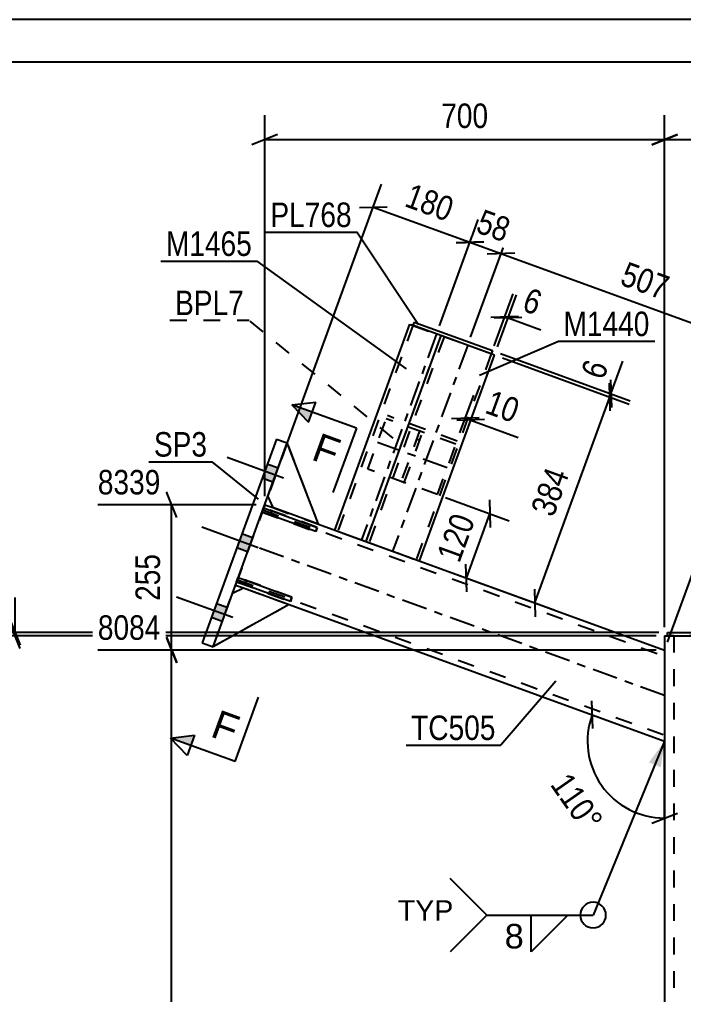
# Model space of a CAD drawing. Header units: millimetres. Extents: x 0 to 841, y 0 to 594.
# Drawn here: x 241.8 to 319.4, y 480.1 to 594 of the extents above; entities that cross this region are included whole.
import ezdxf

# ---------------------------------------------------------------- set-up
doc = ezdxf.new("R2010")
doc.units = ezdxf.units.MM
doc.linetypes.add('DXK_LINE_DOT2', pattern=[3.9198, 1.9599, -1.9599])
doc.linetypes.add('DXK_LINE_DOT3', pattern=[5.9187, 2.979, -0.9799, 0.9799, -0.9799])
doc.styles.add('Arial', font='arial.ttf', dxfattribs={"height": 0.2})
doc.styles.add('Arial Narrow', font='ARIALN.TTF', dxfattribs={"height": 0.2})

# ---------------------------------------------------------------- blocks, each defined once
blk = doc.blocks.new('Unknown-682105598-1132')
at = {"color": 5, "linetype": 'Continuous'}
for p, q in [((841, 594), (0, 594)), ((836, 589), (5, 589))]:
    blk.add_line(p, q, dxfattribs=at)
blk = doc.blocks.new('Part-682105598-32473 - 3835')
at = {"color": 2, "linetype": 'Continuous'}
for p, q in [((278.63, 534.33), (287.39, 558.39)), ((287.39, 558.39), (287.44, 558.37)), ((287.44, 558.37), (288.14, 558.12)), ((291.02, 557.07), (288.14, 558.12)), ((291.02, 557.07), (282.27, 533.01))]:
    blk.add_line(p, q, dxfattribs=at)
at = {"color": 7, "linetype": 'DXK_LINE_DOT2'}
for p, q in [((288.14, 558.12), (287.61, 558.31)), ((287.76, 558.25), (279, 534.19)), ((278.63, 534.33), (282.27, 533.01)), ((278.63, 534.33), (278.63, 534.33)), ((278.63, 534.33), (278.63, 534.33)), ((282.27, 533.01), (282.27, 533.01)), ((282.27, 533.01), (282.27, 533.01)), ((282.27, 533.01), (282.27, 533.01))]:
    blk.add_line(p, q, dxfattribs=at)
at = {"color": 7, "linetype": 'DXK_LINE_DOT3'}
blk.add_line((290.52, 557.25), (281.76, 533.19), dxfattribs=at)
blk = doc.blocks.new('Part-682105598-3974 - 3835')
at = {"color": 2, "linetype": 'Continuous'}
for p, q in [((317.16, 521.98), (317.16, 244.16)), ((317.16, 521.98), (317.5, 521.98)), ((318.23, 521.98), (319.3, 521.98)), ((319.3, 521.98), (349.44, 521.98))]:
    blk.add_line(p, q, dxfattribs=at)
at = {"color": 7, "linetype": 'DXK_LINE_DOT2'}
for p, q in [((317.33, 521.98), (318.23, 521.98)), ((318.23, 521.98), (318.23, 244.16))]:
    blk.add_line(p, q, dxfattribs=at)
blk = doc.blocks.new('Part-682105598-3909 - 3835')
at = {"color": 7, "linetype": 'DXK_LINE_DOT2'}
for p, q in [((270.47, 537.3), (267.05, 527.91)), ((270.24, 536.68), (317.16, 519.6)), ((271.41, 536.96), (276.73, 535.02)), ((267.27, 528.53), (317.16, 510.38)), ((267.99, 527.57), (273.31, 525.63)), ((317.16, 520.31), (317.16, 509.67))]:
    blk.add_line(p, q, dxfattribs=at)
at = {"color": 2, "linetype": 'Continuous'}
for p, q in [((270.47, 537.3), (271.41, 536.96)), ((276.73, 535.02), (317.16, 520.31)), ((267.05, 527.91), (267.99, 527.57)), ((273.31, 525.63), (317.16, 509.67))]:
    blk.add_line(p, q, dxfattribs=at)
at = {"color": 7, "linetype": 'DXK_LINE_DOT3'}
blk.add_line((317.16, 514.99), (268.76, 532.61), dxfattribs=at)
blk = doc.blocks.new('Part-682105598-3849 - 3835')
at = {"color": 2, "linetype": 'Continuous'}
for p, q in [((266.7, 526.97), (267.99, 527.57)), ((267.99, 527.57), (273.31, 525.63)), ((273.31, 525.63), (264.42, 520.7))]:
    blk.add_line(p, q, dxfattribs=at)
at = {"color": 7, "linetype": 'DXK_LINE_DOT2'}
blk.add_line((264.42, 520.7), (266.7, 526.97), dxfattribs=at)
blk = doc.blocks.new('Part-682105598-3850 - 3835')
at = {"color": 7, "linetype": 'DXK_LINE_DOT2'}
for p, q in [((266.7, 526.97), (267.99, 527.57)), ((267.99, 527.57), (273.31, 525.63)), ((264.42, 520.7), (266.7, 526.97)), ((273.31, 525.63), (264.42, 520.7))]:
    blk.add_line(p, q, dxfattribs=at)
blk = doc.blocks.new('Part-682105598-3851 - 3835')
at = {"color": 7, "linetype": 'DXK_LINE_DOT2'}
blk.add_line((273.09, 544.51), (270.81, 538.24), dxfattribs=at)
at = {"color": 2, "linetype": 'Continuous'}
for p, q in [((276.73, 535.02), (273.09, 544.51)), ((270.81, 538.24), (271.41, 536.96)), ((276.73, 535.02), (271.41, 536.96))]:
    blk.add_line(p, q, dxfattribs=at)
blk = doc.blocks.new('Part-682105598-3852 - 3835')
at = {"color": 7, "linetype": 'DXK_LINE_DOT2'}
for p, q in [((273.09, 544.51), (270.81, 538.24)), ((276.73, 535.02), (273.09, 544.51)), ((270.81, 538.24), (271.41, 536.96)), ((271.41, 536.96), (276.73, 535.02))]:
    blk.add_line(p, q, dxfattribs=at)
blk = doc.blocks.new('Part-682105598-3853 - 3835')
at = {"color": 2, "linetype": 'Continuous'}
for p, q in [((267.18, 528.28), (267.37, 528.78)), ((267.37, 528.78), (273.63, 526.5)), ((273.45, 526), (267.18, 528.28)), ((273.63, 526.5), (273.45, 526))]:
    blk.add_line(p, q, dxfattribs=at)
at = {"color": 7, "linetype": 'DXK_LINE_DOT2'}
blk.add_line((268.12, 527.94), (268.31, 528.44), dxfattribs=at)
blk = doc.blocks.new('Part-682105598-3854 - 3835')
at = {"color": 2, "linetype": 'Continuous'}
for p, q in [((270.15, 536.43), (270.33, 536.93)), ((270.33, 536.93), (276.59, 534.65)), ((276.41, 534.15), (270.15, 536.43)), ((276.59, 534.65), (276.41, 534.15))]:
    blk.add_line(p, q, dxfattribs=at)
at = {"color": 7, "linetype": 'DXK_LINE_DOT2'}
blk.add_line((271.09, 536.09), (271.27, 536.59), dxfattribs=at)
blk = doc.blocks.new('Part-682105598-3855 - 3835')
at = {"color": 7, "linetype": 'DXK_LINE_DOT2'}
for p, q in [((267.37, 528.78), (267.18, 528.28)), ((273.63, 526.5), (267.37, 528.78)), ((267.18, 528.28), (273.45, 526)), ((268.31, 528.44), (268.12, 527.94)), ((273.45, 526), (273.63, 526.5))]:
    blk.add_line(p, q, dxfattribs=at)
blk = doc.blocks.new('Part-682105598-3856 - 3835')
at = {"color": 7, "linetype": 'DXK_LINE_DOT2'}
for p, q in [((270.33, 536.93), (270.15, 536.43)), ((276.59, 534.65), (270.33, 536.93)), ((270.15, 536.43), (276.41, 534.15)), ((271.27, 536.59), (271.09, 536.09)), ((276.41, 534.15), (276.59, 534.65))]:
    blk.add_line(p, q, dxfattribs=at)
blk = doc.blocks.new('Bolt-682105598-3873 - 3835')
at = {"linetype": 'Continuous'}
for points in [[(271.42, 539.94), (272.02, 541.56), (270.76, 542.02), (270.17, 540.39)], [(271.42, 539.94), (272.02, 541.56), (270.76, 542.02), (270.17, 540.39)], [(271.42, 539.94), (272.02, 541.56), (270.76, 542.02), (270.17, 540.39)], [(268.46, 531.79), (269.05, 533.42), (267.8, 533.88), (267.21, 532.25)], [(268.46, 531.79), (269.05, 533.42), (267.8, 533.88), (267.21, 532.25)], [(265.5, 523.65), (266.09, 525.28), (264.84, 525.73), (264.24, 524.1)], [(265.5, 523.65), (266.09, 525.28), (264.84, 525.73), (264.24, 524.1)], [(265.5, 523.65), (266.09, 525.28), (264.84, 525.73), (264.24, 524.1)]]:
    blk.add_hatch(color=1, dxfattribs=at).paths.add_polyline_path(points)
at = {"color": 1, "linetype": 'Continuous'}
for p, q in [((272.66, 540.41), (266.08, 542.8)), ((272.66, 540.41), (266.08, 542.8)), ((272.66, 540.41), (266.08, 542.8)), ((272.02, 541.56), (270.76, 542.02)), ((272.02, 541.56), (270.76, 542.02)), ((272.02, 541.56), (270.76, 542.02)), ((271.42, 539.94), (270.17, 540.39)), ((271.42, 539.94), (270.17, 540.39)), ((271.42, 539.94), (270.17, 540.39)), ((269.7, 532.26), (263.12, 534.66)), ((269.7, 532.26), (263.12, 534.66)), ((269.05, 533.42), (267.8, 533.88)), ((269.05, 533.42), (267.8, 533.88)), ((268.46, 531.79), (267.21, 532.25)), ((268.46, 531.79), (267.21, 532.25)), ((266.73, 524.12), (260.15, 526.51)), ((266.73, 524.12), (260.15, 526.51)), ((266.73, 524.12), (260.15, 526.51)), ((266.09, 525.28), (264.84, 525.73)), ((266.09, 525.28), (264.84, 525.73)), ((266.09, 525.28), (264.84, 525.73)), ((265.5, 523.65), (264.24, 524.1)), ((265.5, 523.65), (264.24, 524.1)), ((265.5, 523.65), (264.24, 524.1))]:
    blk.add_line(p, q, dxfattribs=at)
blk = doc.blocks.new('Part-682105598-3878 - 3835')
at = {"color": 2, "linetype": 'Continuous'}
for p, q in [((271.84, 544.96), (263.17, 521.16)), ((271.84, 544.96), (273.09, 544.51)), ((264.42, 520.7), (273.09, 544.51)), ((263.17, 521.16), (264.42, 520.7))]:
    blk.add_line(p, q, dxfattribs=at)
blk = doc.blocks.new('Part-682105598-4023 - 3835')
at = {"color": 2, "linetype": 'Continuous'}
for p, q in [((317.5, 521.98), (317.5, 522.38)), ((317.5, 522.38), (350.16, 522.38)), ((318.23, 521.98), (317.5, 521.98)), ((350.16, 521.98), (349.44, 521.98)), ((350.16, 522.38), (350.16, 521.98))]:
    blk.add_line(p, q, dxfattribs=at)
at = {"color": 7, "linetype": 'DXK_LINE_DOT2'}
blk.add_line((349.44, 521.98), (318.23, 521.98), dxfattribs=at)
blk = doc.blocks.new('Part-682105598-32475 - 3835')
at = {"color": 7, "linetype": 'DXK_LINE_DOT2'}
for p, q in [((291.02, 557.07), (282.27, 533)), ((291.4, 556.93), (282.64, 532.87)), ((291.14, 557.02), (291.02, 557.07)), ((291.4, 556.93), (291.43, 556.92)), ((296.91, 554.92), (288.15, 530.86)), ((282.27, 533), (288.53, 530.72)), ((288.53, 530.72), (288.53, 530.73)), ((288.53, 530.73), (288.53, 530.72))]:
    blk.add_line(p, q, dxfattribs=at)
at = {"color": 2, "linetype": 'Continuous'}
for p, q in [((297.29, 554.79), (291.14, 557.02)), ((288.53, 530.73), (297.29, 554.79))]:
    blk.add_line(p, q, dxfattribs=at)
at = {"color": 7, "linetype": 'DXK_LINE_DOT3'}
blk.add_line((294.16, 555.93), (285.4, 531.86), dxfattribs=at)
blk = doc.blocks.new('Part-682105598-32479 - 3835')
at = {"color": 7, "linetype": 'DXK_LINE_DOT2'}
for p, q in [((282.5, 541.44), (284.78, 547.71)), ((292.79, 544.37), (284.64, 547.33)), ((292.92, 544.74), (284.78, 547.71)), ((290.64, 538.48), (292.92, 544.74)), ((290.64, 538.48), (282.5, 541.44))]:
    blk.add_line(p, q, dxfattribs=at)
at = {"color": 7, "linetype": 'DXK_LINE_DOT3'}
blk.add_line((291.78, 541.61), (283.64, 544.57), dxfattribs=at)
blk = doc.blocks.new('Part-682105598-32480 - 3835')
at = {"color": 7, "linetype": 'DXK_LINE_DOT2'}
for p, q in [((288.53, 545.92), (286.39, 540.03)), ((286.76, 539.89), (288.9, 545.78)), ((288.9, 545.78), (288.53, 545.92)), ((288.19, 544.98), (288.56, 544.84)), ((286.39, 540.03), (286.76, 539.89))]:
    blk.add_line(p, q, dxfattribs=at)
blk = doc.blocks.new('Part-682105598-32481 - 3835')
at = {"color": 2, "linetype": 'Continuous'}
for p, q in [((287.9, 558.63), (287.76, 558.25)), ((287.9, 558.63), (297.05, 555.3)), ((291.02, 557.07), (291.14, 557.02)), ((297.05, 555.3), (296.91, 554.92))]:
    blk.add_line(p, q, dxfattribs=at)
at = {"color": 7, "linetype": 'DXK_LINE_DOT2'}
for p, q in [((287.76, 558.25), (291.02, 557.07)), ((296.91, 554.92), (291.14, 557.02))]:
    blk.add_line(p, q, dxfattribs=at)
blk = doc.blocks.new('StraightDimension-682105598-35971 - 3835')
at = {"color": 7, "linetype": 'Continuous'}
for p, q in [((294.5, 556.87), (299.03, 569.32)), ((299.67, 566.69), (296.44, 566.59)), ((298.05, 566.64), (329.82, 555.08)), ((317.51, 521.25), (330.79, 557.75)), ((328.2, 555.03), (331.43, 555.13))]:
    blk.add_line(p, q, dxfattribs=at)
at = {"color": 0}
blk.add_wipeout([(317.33, 560.42), (318.77, 564.37), (312.49, 566.65), (311.05, 562.71)], dxfattribs=at)
at = {"color": 3, "style": 'Arial Narrow'}
blk.add_text('507', height=2.863, rotation=-20.002, dxfattribs=at).set_placement((311.82, 563.06))
blk = doc.blocks.new('StraightDimension-682105598-35972 - 3835')
at = {"color": 7, "linetype": 'Continuous'}
for p, q in [((290.86, 558.19), (295.39, 570.64)), ((294.5, 556.87), (299.03, 569.32)), ((292.8, 567.91), (296.03, 568.01)), ((294.42, 567.96), (298.05, 566.64)), ((299.67, 566.69), (296.44, 566.59))]:
    blk.add_line(p, q, dxfattribs=at)
at = {"color": 0}
blk.add_wipeout([(298.77, 567.17), (300.21, 571.12), (295.65, 572.78), (294.21, 568.84)], dxfattribs=at)
at = {"color": 3, "style": 'Arial Narrow'}
blk.add_text('58', height=2.863, rotation=-20.002, dxfattribs=at).set_placement((294.98, 569.19))
blk = doc.blocks.new('StraightDimension-682105598-36256 - 3835')
at = {"color": 7, "linetype": 'Continuous'}
for p, q in [((297.25, 555.86), (299.47, 561.96)), ((297.63, 555.73), (299.85, 561.82)), ((296.88, 559.23), (300.11, 559.33)), ((300.49, 559.19), (297.26, 559.09)), ((298.5, 559.28), (298.87, 559.14))]:
    blk.add_line(p, q, dxfattribs=at)
at = {"color": 0}
blk.add_wipeout([(302.47, 558.63), (303.91, 562.58), (301.06, 563.62), (299.62, 559.67)], dxfattribs=at)
at = {"color": 7, "linetype": 'Continuous'}
blk.add_line((298.87, 559.14), (302.71, 557.75), dxfattribs=at)
blk.add_line((298.87, 559.14), (302.71, 557.75), dxfattribs=at)
at = {"color": 3, "style": 'Arial Narrow'}
blk.add_text('6', height=2.86, rotation=-20.002, dxfattribs=at).set_placement((300.39, 560.03))
blk = doc.blocks.new('StraightDimension-682105598-4217 - 3835')
at = {"color": 7, "linetype": 'Continuous'}
for p, q in [((241.91, 520.48), (240.71, 523.48)), ((316.16, 521.98), (238.46, 521.98))]:
    blk.add_line(p, q, dxfattribs=at)
blk = doc.blocks.new('StraightDimension-682105598-4224 - 3835')
at = {"color": 7, "linetype": 'Continuous'}
for p, q in [((241.31, 522.38), (241.31, 526.45)), ((241.31, 522.38), (241.31, 526.45)), ((240.71, 523.88), (241.91, 520.88)), ((241.91, 520.48), (240.71, 523.48)), ((316.5, 522.38), (238.46, 522.38)), ((316.16, 521.98), (238.46, 521.98)), ((241.31, 521.98), (241.31, 522.38))]:
    blk.add_line(p, q, dxfattribs=at)
at = {"color": 0}
blk.add_wipeout([(240.56, 525.93), (236.36, 525.93), (236.36, 522.9), (240.56, 522.9)], dxfattribs=at)
at = {"color": 3, "style": 'Arial Narrow'}
blk.add_text('6', height=2.86, rotation=90.0002, dxfattribs=at).set_placement((239.96, 523.5))
blk = doc.blocks.new('AngleDimension-682105598-12188 - 3835')
at = {"color": 7, "linetype": 'Continuous'}
for p, q in [((308.76, 511.13), (308.66, 514.36)), ((308.71, 512.74), (317.16, 509.67)), ((317.16, 500.67), (317.16, 509.67)), ((317.16, 508.67), (317.16, 500.67)), ((315.66, 500.07), (318.66, 501.27))]:
    blk.add_line(p, q, dxfattribs=at)
blk.add_arc((317.16, 509.67), 9, 160.0003, 270, dxfattribs=at)
at = {"color": 0}
blk.add_wipeout([(307.64, 497.94), (311.08, 500.35), (306.33, 507.14), (302.89, 504.73)], dxfattribs=at)
at = {"color": 3, "style": 'Arial Narrow'}
blk.add_text('110°', height=2.863, rotation=-54.9982, dxfattribs=at).set_placement((303.72, 504.58))
blk = doc.blocks.new('StraightDimension-682105598-29227 - 3835')
at = {"color": 7, "linetype": 'Continuous'}
for p, q in [((260.18, 535.8), (258.98, 538.8)), ((269.47, 537.3), (250.97, 537.3)), ((259.58, 520.31), (259.58, 537.3)), ((258.98, 521.81), (260.18, 518.81)), ((316.16, 520.31), (250.97, 520.31))]:
    blk.add_line(p, q, dxfattribs=at)
at = {"color": 0}
blk.add_wipeout([(258.83, 532.15), (254.63, 532.15), (254.63, 525.46), (258.83, 525.46)], dxfattribs=at)
at = {"color": 3, "style": 'Arial Narrow'}
blk.add_text('255', height=2.863, rotation=90.0002, dxfattribs=at).set_placement((258.23, 526.06))
at = {"color": 0, "linetype": 'Continuous'}
blk.add_wipeout([(258.88, 537.9), (258.88, 542.1), (250.37, 542.1), (250.37, 537.9)], dxfattribs=at)
at = {"color": 3, "linetype": 'Continuous', "style": 'Arial Narrow'}
blk.add_text('8339', height=2.863, dxfattribs=at).set_placement((250.97, 538.5))
blk = doc.blocks.new('StraightDimension-682105598-36050 - 3835')
at = {"color": 7, "linetype": 'Continuous'}
for p, q in [((293.26, 545.68), (294.87, 550.1)), ((293.89, 545.45), (295.5, 549.87)), ((292.28, 547.37), (295.51, 547.47)), ((296.14, 547.24), (292.91, 547.14)), ((293.9, 547.42), (294.52, 547.19))]:
    blk.add_line(p, q, dxfattribs=at)
at = {"color": 0}
blk.add_wipeout([(299.84, 546.05), (301.27, 550), (296.71, 551.66), (295.27, 547.72)], dxfattribs=at)
at = {"color": 7, "linetype": 'Continuous'}
blk.add_line((294.52, 547.19), (300.07, 545.17), dxfattribs=at)
blk.add_line((294.52, 547.19), (300.07, 545.17), dxfattribs=at)
at = {"color": 3, "style": 'Arial Narrow'}
blk.add_text('10', height=2.863, rotation=-20.002, dxfattribs=at).set_placement((296.04, 548.07))
blk = doc.blocks.new('StraightDimension-682105598-29228 - 3835')
at = {"color": 7, "linetype": 'Continuous'}
for p, q in [((260.18, 518.81), (258.98, 521.81)), ((316.16, 520.31), (250.97, 520.31)), ((259.58, 306.48), (259.58, 520.31))]:
    blk.add_line(p, q, dxfattribs=at)
at = {"color": 0, "linetype": 'Continuous'}
blk.add_wipeout([(258.88, 520.91), (258.88, 525.11), (250.37, 525.11), (250.37, 520.91)], dxfattribs=at)
at = {"color": 3, "linetype": 'Continuous', "style": 'Arial Narrow'}
blk.add_text('8084', height=2.863, dxfattribs=at).set_placement((250.97, 521.51))
blk = doc.blocks.new('StraightDimension-682105598-29313 - 3835')
at = {"color": 7, "linetype": 'Continuous'}
for p, q in [((317.16, 522.98), (317.16, 582.82)), ((350.5, 522.98), (350.5, 582.82)), ((318.66, 580.57), (315.66, 579.37)), ((317.16, 579.97), (350.5, 579.97)), ((349, 579.37), (352, 580.57))]:
    blk.add_line(p, q, dxfattribs=at)
at = {"color": 0}
blk.add_wipeout([(337.17, 580.72), (337.17, 584.92), (330.49, 584.92), (330.49, 580.72)], dxfattribs=at)
at = {"color": 3, "style": 'Arial Narrow'}
blk.add_text('500', height=2.863, dxfattribs=at).set_placement((331.09, 581.32))
blk = doc.blocks.new('StraightDimension-682105598-29314 - 3835')
at = {"color": 7, "linetype": 'Continuous'}
for p, q in [((270.47, 538.3), (270.47, 582.82)), ((317.16, 522.98), (317.16, 582.82)), ((271.97, 580.57), (268.97, 579.37)), ((270.47, 579.97), (317.16, 579.97)), ((315.66, 579.37), (318.66, 580.57))]:
    blk.add_line(p, q, dxfattribs=at)
at = {"color": 0}
blk.add_wipeout([(297.16, 580.72), (297.16, 584.92), (290.47, 584.92), (290.47, 580.72)], dxfattribs=at)
at = {"color": 3, "style": 'Arial Narrow'}
blk.add_text('700', height=2.863, dxfattribs=at).set_placement((291.07, 581.32))
blk = doc.blocks.new('StraightDimension-682105598-35973 - 3835')
at = {"color": 7, "linetype": 'Continuous'}
for p, q in [((270.81, 538.24), (284.1, 574.75)), ((281.51, 572.02), (284.74, 572.12)), ((283.12, 572.07), (294.42, 567.96)), ((290.86, 558.19), (295.39, 570.64)), ((296.03, 568.01), (292.8, 567.91))]:
    blk.add_line(p, q, dxfattribs=at)
at = {"color": 0}
blk.add_wipeout([(292.17, 569.58), (293.6, 573.53), (287.32, 575.81), (285.88, 571.87)], dxfattribs=at)
at = {"color": 3, "style": 'Arial Narrow'}
blk.add_text('180', height=2.863, rotation=-20.002, dxfattribs=at).set_placement((286.65, 572.22))
blk = doc.blocks.new('StraightDimension-682105598-36011 - 3835')
at = {"color": 7, "linetype": 'Continuous'}
for p, q in [((291.58, 538.14), (299.01, 535.43)), ((296.7, 537.87), (296.8, 534.64)), ((294.01, 528.73), (296.75, 536.25)), ((289.47, 530.38), (296.27, 527.91)), ((294.06, 527.11), (293.96, 530.34))]:
    blk.add_line(p, q, dxfattribs=at)
at = {"color": 0}
blk.add_wipeout([(295.82, 535.89), (291.88, 537.32), (289.59, 531.04), (293.54, 529.61)], dxfattribs=at)
at = {"color": 3, "style": 'Arial Narrow'}
blk.add_text('120', height=2.863, rotation=69.9983, dxfattribs=at).set_placement((293.18, 530.38))
blk = doc.blocks.new('StraightDimension-682105598-36162 - 3835')
at = {"color": 7, "linetype": 'Continuous'}
for p, q in [((297.99, 554.96), (313.15, 549.44)), ((298.23, 554.45), (313.01, 549.06)), ((310.81, 548.27), (310.71, 551.5)), ((310.84, 551.88), (310.94, 548.65)), ((310.76, 549.88), (310.89, 550.26))]:
    blk.add_line(p, q, dxfattribs=at)
at = {"color": 0}
blk.add_wipeout([(311.4, 553.86), (307.46, 555.29), (306.42, 552.45), (310.37, 551.01)], dxfattribs=at)
at = {"color": 7, "linetype": 'Continuous'}
blk.add_line((310.89, 550.26), (312.29, 554.09), dxfattribs=at)
blk.add_line((310.89, 550.26), (312.29, 554.09), dxfattribs=at)
at = {"color": 3, "style": 'Arial Narrow'}
blk.add_text('6', height=2.86, rotation=69.9983, dxfattribs=at).set_placement((310.01, 551.78))
blk = doc.blocks.new('StraightDimension-682105598-36163 - 3835')
at = {"color": 7, "linetype": 'Continuous'}
for p, q in [((298.23, 554.45), (313.01, 549.06)), ((310.81, 548.27), (310.71, 551.5)), ((302, 525.82), (310.76, 549.88)), ((279.57, 533.99), (304.25, 525)), ((301.95, 527.44), (302.05, 524.21))]:
    blk.add_line(p, q, dxfattribs=at)
at = {"color": 0}
blk.add_wipeout([(306.82, 541.25), (302.87, 542.69), (300.58, 536.41), (304.53, 534.97)], dxfattribs=at)
at = {"color": 3, "style": 'Arial Narrow'}
blk.add_text('384', height=2.863, rotation=69.9983, dxfattribs=at).set_placement((304.17, 535.74))
blk = doc.blocks.new('Mark-682105598-3874 - 3835')
at = {"color": 30, "linetype": 'Continuous'}
for p in [(256.92, 542.32), (269.74, 537.93)]:
    blk.add_line(p, (264.33, 542.32), dxfattribs=at)
at = {"color": 0}
blk.add_wipeout([(263.73, 542.92), (263.73, 545.92), (257.52, 545.92), (257.52, 542.92)], dxfattribs=at)
blk.add_wipeout([(263.73, 542.92), (263.73, 545.92), (257.52, 545.92), (257.52, 542.92)], dxfattribs=at)
at = {"color": 3, "style": 'Arial Narrow'}
blk.add_text('SP3', height=2.863, dxfattribs=at).set_placement((257.52, 542.92))
blk = doc.blocks.new('Mark-682105598-3905 - 3835')
at = {"color": 30, "linetype": 'Continuous'}
for p in [(304.44, 516.67), (286.96, 509.2)]:
    blk.add_line(p, (298.02, 509.2), dxfattribs=at)
at = {"color": 0}
blk.add_wipeout([(297.42, 509.8), (297.42, 512.8), (287.56, 512.8), (287.56, 509.8)], dxfattribs=at)
blk.add_wipeout([(297.42, 509.8), (297.42, 512.8), (287.56, 512.8), (287.56, 509.8)], dxfattribs=at)
at = {"color": 3, "style": 'Arial Narrow'}
blk.add_text('TC505', height=2.863, dxfattribs=at).set_placement((287.56, 509.8))
blk = doc.blocks.new('Mark-682105598-32598 - 3835')
at = {"color": 30, "linetype": 'Continuous'}
for p in [(258.32, 565.77), (287.01, 553.18)]:
    blk.add_line(p, (269.57, 565.77), dxfattribs=at)
at = {"color": 0}
blk.add_wipeout([(268.97, 566.37), (268.97, 569.37), (258.92, 569.37), (258.92, 566.37)], dxfattribs=at)
blk.add_wipeout([(268.97, 566.37), (268.97, 569.37), (258.92, 569.37), (258.92, 566.37)], dxfattribs=at)
at = {"color": 3, "style": 'Arial Narrow'}
blk.add_text('M1465', height=2.863, dxfattribs=at).set_placement((258.92, 566.37))
blk = doc.blocks.new('SectionMark-682105598-17130 - 3835')
at = {"linetype": 'Continuous'}
for points in [[(275.99, 548.12), (275.56, 546.95), (273.64, 548.97)], [(262.25, 510.35), (261.82, 509.18), (259.47, 510.03)]]:
    blk.add_hatch(color=6, dxfattribs=at).paths.add_polyline_path(points)
at = {"color": 6, "linetype": 'Continuous'}
for p, q in [((273.64, 548.97), (276.42, 549.29)), ((275.56, 546.95), (276.42, 549.29)), ((273.64, 548.97), (275.56, 546.95)), ((259.47, 510.03), (262.25, 510.35)), ((261.39, 508), (259.47, 510.03)), ((262.25, 510.35), (261.39, 508))]:
    blk.add_line(p, q, dxfattribs=at)
at = {"color": 0, "linetype": 'Continuous'}
for points in [[(278.42, 541.65), (279.62, 544.94), (276.94, 545.91), (275.75, 542.62)], [(266.65, 509.28), (267.84, 512.57), (265.16, 513.55), (263.97, 510.26)]]:
    blk.add_wipeout(points, dxfattribs=at)
at = {"color": 6, "linetype": 'Continuous'}
for p, q in [((281.16, 546.24), (273.64, 548.97)), ((281.16, 546.24), (278.42, 538.72)), ((266.99, 507.3), (269.72, 514.81)), ((266.99, 507.3), (259.47, 510.03))]:
    blk.add_line(p, q, dxfattribs=at)
at = {"color": 3, "linetype": 'Continuous', "style": 'Arial'}
for p in [(275.75, 542.62), (263.97, 510.26)]:
    blk.add_text('F', height=3.34, rotation=-20.002, dxfattribs=at).set_placement(p)
blk = doc.blocks.new('WeldMark-682105598-24307 - 3835')
at = {"linetype": 'Continuous'}
blk.add_hatch(color=30, dxfattribs=at).paths.add_polyline_path([(315.33, 507.18), (317.16, 509.67), (316.72, 506.61)])
at = {"color": 30, "linetype": 'Continuous'}
for p in [(317.16, 509.67), (296.38, 489.34)]:
    blk.add_line(p, (308.81, 489.34), dxfattribs=at)
at = {"color": 3, "linetype": 'Continuous'}
for p, q in [((296.38, 489.34), (292.1, 493.63)), ((296.38, 489.34), (292.1, 485.06)), ((301.56, 489.34), (305.85, 489.34)), ((305.85, 489.34), (301.56, 485.06)), ((301.56, 485.06), (301.56, 489.34))]:
    blk.add_line(p, q, dxfattribs=at)
for start, end in [(90, 270), (270, 90)]:
    blk.add_arc((308.81, 489.34), 1.5, start, end, dxfattribs=at)
at = {"color": 0}
blk.add_wipeout([(300.91, 485.24), (300.91, 488.64), (298.28, 488.64), (298.28, 485.24)], dxfattribs=at)
at = {"color": 3, "style": 'Arial'}
blk.add_text('8', height=2.87, dxfattribs=at).set_placement((298.48, 485.44))
at = {"color": 0, "linetype": 'Continuous'}
blk.add_wipeout([(292.48, 488.69), (292.48, 491.19), (286, 491.19), (286, 488.69)], dxfattribs=at)
blk.add_wipeout([(292.48, 488.69), (292.48, 491.19), (286, 491.19), (286, 488.69)], dxfattribs=at)
at = {"color": 3, "linetype": 'Continuous', "style": 'Arial'}
blk.add_text('TYP', height=2.388, dxfattribs=at).set_placement((286, 488.69))
blk = doc.blocks.new('Mark-682105598-32604 - 3835')
at = {"color": 30, "linetype": 'Continuous'}
for p, q in [((295.55, 552.45), (304.75, 556.4)), ((304.75, 556.4), (316, 556.4))]:
    blk.add_line(p, q, dxfattribs=at)
at = {"color": 0}
blk.add_wipeout([(315.4, 557), (315.4, 560), (305.35, 560), (305.35, 557)], dxfattribs=at)
blk.add_wipeout([(315.4, 557), (315.4, 560), (305.35, 560), (305.35, 557)], dxfattribs=at)
at = {"color": 3, "style": 'Arial Narrow'}
blk.add_text('M1440', height=2.863, dxfattribs=at).set_placement((305.35, 557))
blk = doc.blocks.new('Mark-682105598-32616 - 3835')
at = {"color": 30, "linetype": 'DXK_LINE_DOT2'}
for p in [(259.39, 558.85), (285.45, 545.09)]:
    blk.add_line(p, (268.63, 558.85), dxfattribs=at)
at = {"color": 0}
blk.add_wipeout([(268.03, 559.45), (268.03, 562.45), (259.99, 562.45), (259.99, 559.45)], dxfattribs=at)
blk.add_wipeout([(268.03, 559.45), (268.03, 562.45), (259.99, 562.45), (259.99, 559.45)], dxfattribs=at)
at = {"color": 3, "style": 'Arial Narrow'}
blk.add_text('BPL7', height=2.863, dxfattribs=at).set_placement((259.99, 559.45))
blk = doc.blocks.new('Mark-682105598-32619 - 3835')
at = {"color": 30, "linetype": 'Continuous'}
for p in [(270.52, 569.15), (288.4, 558.31)]:
    blk.add_line(p, (281.22, 569.15), dxfattribs=at)
at = {"color": 0}
blk.add_wipeout([(280.62, 569.75), (280.62, 572.75), (271.12, 572.75), (271.12, 569.75)], dxfattribs=at)
blk.add_wipeout([(280.62, 569.75), (280.62, 572.75), (271.12, 572.75), (271.12, 569.75)], dxfattribs=at)
at = {"color": 3, "style": 'Arial Narrow'}
blk.add_text('PL768', height=2.863, dxfattribs=at).set_placement((271.12, 569.75))

msp = doc.modelspace()

# ---------------------------------------------------------------- block references
for name in ['Unknown-682105598-1132', 'Part-682105598-32473 - 3835', 'Part-682105598-32481 - 3835', 'Part-682105598-32475 - 3835', 'Part-682105598-32479 - 3835', 'Part-682105598-32480 - 3835', 'Part-682105598-3878 - 3835', 'Part-682105598-3851 - 3835', 'Part-682105598-3852 - 3835', 'Bolt-682105598-3873 - 3835', 'Part-682105598-3909 - 3835', 'Part-682105598-3854 - 3835', 'Part-682105598-3856 - 3835', 'Part-682105598-3853 - 3835', 'Part-682105598-3855 - 3835', 'Part-682105598-3849 - 3835', 'Part-682105598-3850 - 3835', 'Part-682105598-3974 - 3835', 'Part-682105598-4023 - 3835']:
    msp.add_blockref(name, (0, 0))

# ---------------------------------------------------------------- next in the draw order: block references
msp.add_blockref('StraightDimension-682105598-35971 - 3835', (0, 0))

# ---------------------------------------------------------------- next in the draw order: block references
for name in ['StraightDimension-682105598-35972 - 3835', 'StraightDimension-682105598-36050 - 3835', 'StraightDimension-682105598-4217 - 3835']:
    msp.add_blockref(name, (0, 0))

# ---------------------------------------------------------------- next in the draw order: block references
for name in ['StraightDimension-682105598-36256 - 3835', 'StraightDimension-682105598-4224 - 3835', 'AngleDimension-682105598-12188 - 3835']:
    msp.add_blockref(name, (0, 0))

# ---------------------------------------------------------------- next in the draw order: block references
msp.add_blockref('StraightDimension-682105598-29227 - 3835', (0, 0))

# ---------------------------------------------------------------- next in the draw order: block references
msp.add_blockref('StraightDimension-682105598-29228 - 3835', (0, 0))

# ---------------------------------------------------------------- next in the draw order: block references
for name in ['StraightDimension-682105598-29313 - 3835', 'Mark-682105598-3905 - 3835']:
    msp.add_blockref(name, (0, 0))

# ---------------------------------------------------------------- next in the draw order: block references
for name in ['StraightDimension-682105598-29314 - 3835', 'WeldMark-682105598-24307 - 3835']:
    msp.add_blockref(name, (0, 0))

# ---------------------------------------------------------------- next in the draw order: block references
for name in ['StraightDimension-682105598-35973 - 3835', 'StraightDimension-682105598-36162 - 3835', 'Mark-682105598-3874 - 3835']:
    msp.add_blockref(name, (0, 0))

# ---------------------------------------------------------------- next in the draw order: block references
msp.add_blockref('StraightDimension-682105598-36011 - 3835', (0, 0))

# ---------------------------------------------------------------- next in the draw order: block references
msp.add_blockref('StraightDimension-682105598-36163 - 3835', (0, 0))

# ---------------------------------------------------------------- next in the draw order: block references
for name in ['Mark-682105598-32598 - 3835', 'Mark-682105598-32604 - 3835', 'SectionMark-682105598-17130 - 3835']:
    msp.add_blockref(name, (0, 0))

# ---------------------------------------------------------------- next in the draw order: block references
msp.add_blockref('Mark-682105598-32616 - 3835', (0, 0))

# ---------------------------------------------------------------- next in the draw order: block references
msp.add_blockref('Mark-682105598-32619 - 3835', (0, 0))

doc.saveas('drawing.dxf')
